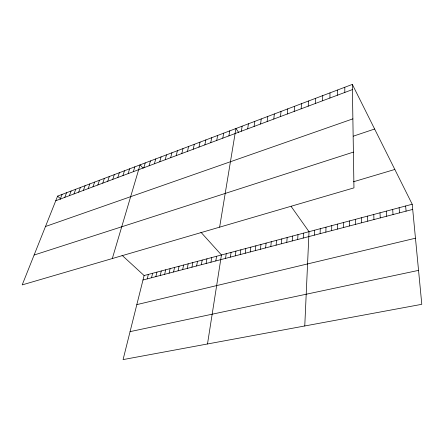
<?xml version="1.0" encoding="UTF-8"?>
<svg xmlns="http://www.w3.org/2000/svg" width="444" height="444" viewBox="0 0 444 444"><rect width="100%" height="100%" fill="white"/><g stroke="black" fill="none" stroke-linecap="round" stroke-linejoin="round"><path stroke-width="0.67" d="M337.534 229.082L337.573 224.092M337.312 95.255L337.357 90.077M331.674 230.619L331.751 225.641M329.898 98.035L330.009 92.863M325.874 232.134L325.985 227.173M320.124 233.638L320.274 228.693M322.583 100.777L322.749 95.615M314.435 235.131L314.618 230.197M315.351 103.485L315.579 98.329M304.767 325.974L309.018 231.685L291.153 206.471M303.219 238.067L303.474 233.161M308.208 106.16L308.497 101.016M297.691 239.51L297.98 234.621M301.16 108.802L301.498 103.668M292.219 240.942L292.541 236.069M286.791 242.363L287.151 237.501M294.189 111.416L294.583 106.288M281.424 243.767L281.812 238.922M287.307 113.991L287.756 108.88M276.101 245.16L276.523 240.326M270.829 246.542L271.284 241.719M280.503 116.544L281.008 111.438M265.612 247.907L266.095 243.101M273.787 119.059L274.337 113.964M260.434 249.262L260.95 244.466M255.311 250.605L255.855 245.821M267.144 121.551L267.743 116.461M250.233 251.931L250.805 247.164M245.199 253.247L245.804 248.496M260.584 124.009L261.233 118.931M240.215 254.551L240.848 249.817M235.276 255.844L235.931 251.121M254.096 126.44L254.789 121.373M230.381 257.126L231.063 252.414M247.685 128.838L248.429 123.787M225.53 258.397L226.24 253.696M207.492 343.978L221.456 254.973L200.916 232.223M241.347 131.213L242.135 126.168M215.812 260.939L216.572 256.271M219.63 227.156L235.919 128.527L238.672 132.417M210.95 262.215L211.733 257.553M206.127 263.475L206.943 258.83M228.893 135.881L229.77 130.858M201.354 264.724L202.187 260.095M222.771 138.173L223.687 133.161M196.62 265.962L197.48 261.344M191.93 267.188L192.813 262.587M216.722 140.443L217.677 135.442M187.279 268.409L188.189 263.819M210.739 142.685L211.733 137.696M182.673 269.613L183.605 265.035M178.111 270.807L179.06 266.245M204.823 144.899L205.855 139.921M173.582 271.994L174.553 267.443M198.973 147.092L200.044 142.124M169.097 273.165L170.091 268.631M164.646 274.331L165.668 269.808M193.184 149.262L194.294 144.306M160.24 275.485L161.277 270.973M187.462 151.404L188.606 146.464M155.872 276.629L156.926 272.128M151.537 277.761L152.614 273.276M181.801 153.524L182.984 148.596M147.242 278.888L148.34 274.414M176.201 155.622L177.417 150.705M412.21 204.246L144.1 275.541L123.071 359.601L421.8 304.312L412.21 204.246L352.336 84.399L57.603 196.12L22.2 284.893L353.957 187.873L352.336 84.399M170.663 157.698L171.911 152.792M165.185 159.751L166.467 154.856M159.768 161.783L161.078 156.899M154.407 163.792L155.75 158.919M149.101 165.779L150.477 160.917M143.85 167.749L145.255 162.893M112.315 258.536L140.088 164.852L143.118 168.209M133.361 171.678L134.826 166.85M128.122 173.643L129.615 168.825M122.938 175.585L124.459 170.779M117.81 177.506L119.358 172.71M112.737 179.404L114.308 174.625M107.714 181.285L109.313 176.518M102.747 183.15L104.373 178.394M97.824 184.993L99.478 180.247M92.963 186.813L94.633 182.084M88.145 188.622L89.843 183.899M83.372 190.409L85.098 185.697M78.655 192.174L80.397 187.479M73.982 193.928L75.752 189.244M69.358 195.66L71.145 190.987M64.78 197.375L66.589 192.713M60.245 199.073L62.077 194.428M55.755 200.755L352.419 89.594M45.488 226.507L352.875 118.859M353.296 136.18L374.631 129.021M34.11 255.034L353.396 152.109M353.441 181.779L394.833 169.458M142.985 279.998L412.704 209.413M136.824 304.623L415.467 238.217M130.07 331.635L418.548 270.374M57.603 196.12L60.789 199.04M122.067 255.311L144.1 275.541M405.633 205.994L406.077 211.144M399.123 207.725L399.522 212.859M392.685 209.44L393.034 214.557M386.308 211.133L386.613 216.239M379.997 212.809L380.258 217.904M373.754 214.474L373.965 219.547M367.571 216.117L367.737 221.179M361.449 217.743L361.577 222.794M355.389 219.353L355.478 224.387M349.395 220.951L349.434 225.968M344.799 87.257L344.816 92.446M343.451 222.527L343.456 227.533"/></g></svg>
